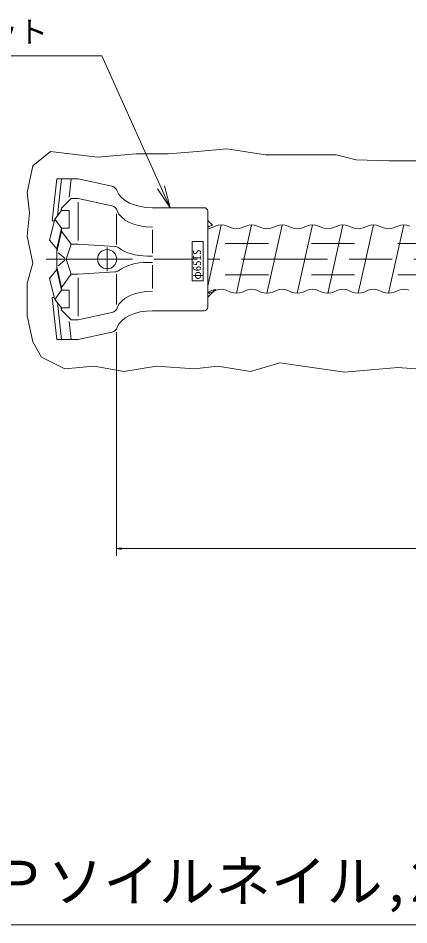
# Model space of a CAD drawing. Units: millimetres on the paper. Extents: x 35 to 806, y 25 to 569.
# Drawn here: x 114.3 to 168.7, y 335.5 to 461.7 of the extents above; entities that cross this region are included whole.
import ezdxf
from ezdxf.enums import TextEntityAlignment as Align

# ---------------------------------------------------------------- set-up
doc = ezdxf.new("R2010")
doc.units = ezdxf.units.MM
doc.linetypes.add('DASHED_SPACED', pattern=[12, 6, -6])
doc.linetypes.add('USER1', pattern=[24, 12, -3, 6, -3])
for name, color, linetype, lineweight in [('1外形線', 7, 'Continuous', 13), ('3隠れ線', 2, 'DASHED_SPACED', 13), ('4中心線', 7, 'USER1', 13), ('6寸法線', 2, 'Continuous', 13), ('7 枠・タイトル', 7, 'Continuous', 13)]:
    doc.layers.add(name, color=color, linetype=linetype, lineweight=lineweight)
doc.styles.add('ＭＳ ゴシック', font='')
doc.styles.get('ＭＳ ゴシック').set_extended_font_data('MS Gothic')

# ---------------------------------------------------------------- blocks, each defined once
blk = doc.blocks.new('open_arrow')
at = {"color": 0, "linetype": 'Continuous', "lineweight": -2}
blk.add_lwpolyline([(7.5, 1.25), (0, 0), (7.5, -1.25)], dxfattribs=at)

msp = doc.modelspace()

# ---------------------------------------------------------------- hatches: boundary and pattern name
at = {"layer": '4中心線'}
h = msp.add_hatch(dxfattribs=at)
h.set_pattern_fill('USER', color=256, style=0, pattern_type=2)
h.set_pattern_definition([(330, (140.714, 433.505), (0.33333, 0.57735), [])])
h.paths.add_polyline_path([(141.368, 432.856), (141.225, 432.81), (141.19, 432.797), (140.714, 432.573), (140.714, 433.51)])
h = msp.add_hatch(dxfattribs=at)
h.set_pattern_fill('USER', color=256, style=0, pattern_type=2)
h.set_pattern_definition([(330, (140.723, 423.496), (0.33333, 0.57735), [])])
h.paths.add_polyline_path([(141.306, 423.769), (141.419, 423.808), (141.543, 423.842), (141.67, 423.868), (141.798, 423.886), (140.723, 422.812), (140.723, 423.501)])

# ---------------------------------------------------------------- linework, layer by layer
at = {"layer": '1外形線'}
for p, q in [((118.861, 443.109), (116.407, 441.124)), ((125.404, 442.292), (118.861, 443.109)), ((139.309, 443.109), (135.219, 442.759)), ((143.399, 443.46), (139.309, 443.109)), ((148.774, 442.642), (143.399, 443.46)), ((130.779, 442.759), (125.404, 442.292)), ((135.219, 442.759), (130.779, 442.759)), ((153.681, 442.642), (148.774, 442.642)), ((158.589, 442.642), (153.681, 442.642)), ((161.393, 441.942), (158.589, 442.642)), ((165.95, 441.825), (161.393, 441.942)), ((172.026, 441.825), (165.95, 441.825)), ((116.407, 441.124), (115.589, 437.387)), ((119.072, 433.446), (119.703, 439.28)), ((119.703, 439.28), (122.714, 439.28)), ((119.83, 434.18), (120.381, 439.28)), ((121.442, 436.764), (121.714, 439.28)), ((122.714, 439.28), (127.397, 438.255)), ((115.589, 437.387), (115.94, 434.584)), ((120.381, 435.208), (121.714, 436.562)), ((121.714, 436.562), (122.714, 436.562)), ((122.714, 436.562), (127.397, 435.538)), ((122.714, 436.058), (122.714, 430.705)), ((115.94, 434.584), (115.589, 431.313)), ((120.381, 434.878), (119.447, 433.696)), ((120.381, 435.208), (120.276, 434.745)), ((120.381, 434.878), (120.381, 435.208)), ((120.381, 434.878), (121.447, 434.878)), ((121.447, 432.424), (121.447, 434.878)), ((128.047, 430.182), (128.047, 434.418)), ((133.047, 435.28), (140.214, 435.28)), ((140.714, 421.446), (140.714, 434.78)), ((119.447, 433.696), (118.717, 430.78)), ((119.072, 433.446), (119.385, 433.446)), ((119.447, 433.696), (120.381, 432.424)), ((142.596, 432.863), (140.714, 424.416)), ((146.834, 432.883), (144.717, 423.383)), ((151.063, 432.863), (148.946, 423.363)), ((155.3, 432.882), (153.184, 423.382)), ((159.53, 432.863), (157.413, 423.363)), ((163.767, 432.882), (161.651, 423.382)), ((168, 432.882), (165.884, 423.382)), ((120.381, 432.424), (119.714, 429.553)), ((120.381, 432.033), (119.714, 429.161)), ((120.381, 432.033), (120.381, 432.424)), ((120.381, 432.424), (121.447, 432.424)), ((120.381, 432.033), (121.714, 430.211)), ((133.047, 432.191), (133.047, 428.952)), ((141.189, 432.46), (141.779, 432.732)), ((143.423, 432.732), (144.013, 432.46)), ((143.423, 432.732), (144.013, 432.46)), ((145.423, 432.46), (146.012, 432.732)), ((147.657, 432.732), (148.246, 432.46)), ((149.656, 432.46), (150.246, 432.732)), ((151.89, 432.732), (152.48, 432.46)), ((151.89, 432.732), (152.48, 432.46)), ((153.889, 432.46), (154.479, 432.732)), ((156.123, 432.732), (156.713, 432.46)), ((158.123, 432.46), (158.712, 432.732)), ((160.357, 432.732), (160.946, 432.46)), ((160.357, 432.732), (160.946, 432.46)), ((162.356, 432.46), (162.946, 432.732)), ((164.59, 432.732), (165.18, 432.46)), ((166.589, 432.46), (167.179, 432.732)), ((115.589, 431.313), (116.407, 427.576)), ((118.717, 430.78), (119.714, 429.553)), ((119.714, 429.553), (119.714, 426.673)), ((119.892, 429.022), (120.852, 428.267)), ((121.714, 430.211), (121.047, 428.113)), ((121.714, 430.211), (122.714, 430.211)), ((122.714, 430.211), (127.795, 429.89)), ((119.892, 427.205), (120.852, 427.96)), ((121.714, 426.015), (121.047, 428.113)), ((132.341, 428.552), (133.047, 428.552)), ((116.407, 427.576), (115.589, 424.773)), ((118.717, 425.446), (119.714, 426.673)), ((120.381, 424.193), (119.714, 427.065)), ((120.381, 423.802), (119.714, 426.673)), ((132.341, 427.675), (133.047, 427.675)), ((133.047, 424.035), (133.047, 427.274)), ((119.447, 422.53), (118.717, 425.446)), ((120.381, 424.193), (121.714, 426.015)), ((121.714, 426.015), (122.714, 426.015)), ((122.714, 426.015), (127.795, 426.337)), ((122.714, 420.168), (122.714, 425.521)), ((128.047, 426.044), (128.047, 421.808)), ((115.589, 424.773), (115.589, 420.218)), ((120.381, 424.193), (120.381, 423.802)), ((119.072, 422.78), (119.703, 416.946)), ((119.072, 422.78), (119.385, 422.78)), ((119.447, 422.53), (120.381, 423.802)), ((120.381, 423.802), (121.447, 423.802)), ((121.447, 423.802), (121.447, 421.348)), ((140.714, 423.781), (140.717, 423.783)), ((141.307, 423.532), (141.896, 423.804)), ((143.306, 423.803), (143.896, 423.531)), ((145.54, 423.531), (146.13, 423.803)), ((147.539, 423.803), (148.129, 423.531)), ((149.773, 423.532), (150.363, 423.804)), ((151.773, 423.803), (152.362, 423.531)), ((154.007, 423.531), (154.596, 423.803)), ((156.006, 423.803), (156.596, 423.531)), ((158.24, 423.532), (158.83, 423.804)), ((160.239, 423.803), (160.829, 423.531)), ((162.473, 423.531), (163.063, 423.803)), ((164.473, 423.803), (165.062, 423.531)), ((166.707, 423.532), (167.296, 423.804)), ((120.381, 421.348), (119.447, 422.53)), ((119.83, 422.046), (120.381, 416.946)), ((120.381, 421.018), (120.276, 421.481)), ((115.589, 420.218), (116.407, 416.597)), ((120.381, 421.348), (121.447, 421.348)), ((120.381, 421.348), (120.381, 421.018)), ((120.381, 421.018), (121.714, 419.664)), ((122.714, 419.664), (127.397, 420.688)), ((133.047, 420.946), (140.214, 420.946)), ((121.442, 419.462), (121.714, 416.946)), ((121.714, 419.664), (122.714, 419.664)), ((122.714, 416.946), (127.397, 417.971)), ((116.407, 416.597), (117.575, 414.495)), ((119.703, 416.946), (122.714, 416.946)), ((117.575, 414.495), (120.847, 412.86)), ((120.847, 412.86), (124.937, 413.21)), ((124.937, 413.21), (129.026, 412.51)), ((129.026, 412.51), (133.584, 413.21)), ((133.584, 413.21), (138.842, 412.86)), ((138.842, 412.86), (142.113, 413.21)), ((142.113, 413.21), (146.67, 412.51)), ((146.67, 412.51), (150.76, 413.678)), ((150.76, 413.678), (159.757, 412.393)), ((159.757, 412.393), (167.184, 413.047)), ((167.184, 413.047), (176.099, 412.362))]:
    msp.add_line(p, q, dxfattribs=at)
msp.add_lwpolyline([(138.55, 425.117), (138.55, 430.589), (140.09, 430.589), (140.09, 425.117)], close=True, dxfattribs=at)
msp.add_circle((126.714, 428.113), 1.333, dxfattribs=at)
for centre, radius, start, end in [((127.183, 437.279), 1, 18.2715, 77.66091), ((127.183, 434.561), 1, 18.2715, 77.66091), ((140.214, 434.78), 0.5, 0, 90), ((142.601, 430.548), 2.333, 69.36613, 110.63387), ((146.834, 430.548), 2.333, 69.36613, 110.63387), ((151.068, 430.548), 2.333, 69.36613, 110.63387), ((155.301, 430.548), 2.333, 69.36613, 110.63387), ((159.534, 430.548), 2.333, 69.36613, 110.63387), ((163.768, 430.548), 2.333, 69.36613, 110.63387), ((168.001, 430.548), 2.333, 69.36613, 110.63387), ((140.484, 434.332), 2, 276.59563, 290.63617), ((144.718, 434.332), 2, 249.36605, 290.63617), ((148.951, 434.332), 2, 249.36605, 290.63617), ((153.184, 434.332), 2, 249.36605, 290.63617), ((157.418, 434.332), 2, 249.36605, 290.63617), ((161.651, 434.332), 2, 249.36605, 290.63617), ((165.884, 434.332), 2, 249.36605, 290.63617), ((127.732, 428.892), 1, 52.83599, 86.37537), ((127.732, 427.335), 1, 273.62463, 307.16401), ((142.601, 421.932), 2, 69.36992, 110.63395), ((146.834, 421.932), 2, 69.36992, 110.63395), ((151.068, 421.932), 2, 69.36992, 110.63395), ((155.301, 421.932), 2, 69.36992, 110.63395), ((159.535, 421.932), 2, 69.36992, 110.63395), ((163.768, 421.932), 2, 69.36992, 110.63395), ((168.001, 421.932), 2, 69.36992, 110.63395), ((140.484, 425.715), 2.333, 275.64866, 290.63387), ((144.718, 425.715), 2.333, 249.36613, 290.63387), ((148.951, 425.715), 2.333, 249.36613, 290.63387), ((153.184, 425.715), 2.333, 249.36613, 290.63387), ((157.418, 425.715), 2.333, 249.36613, 290.63387), ((161.651, 425.715), 2.333, 249.36613, 290.63387), ((165.884, 425.715), 2.333, 249.36613, 290.63387), ((140.214, 421.446), 0.5, 270, 0), ((127.183, 421.665), 1, 282.33909, 341.7285), ((127.183, 418.948), 1, 282.33909, 341.7285)]:
    msp.add_arc(centre, radius, start, end, dxfattribs=at)
for centre, start_param, end_param in [((133.047, 438.113), 0.1849561, 1.5707963), ((133.047, 435.396), 0.1849561, 1.5707963), ((132.341, 431.385), 0.6419187, 1.5707963), ((132.341, 424.841), 4.712389, 5.6412666), ((133.047, 420.831), 4.712389, 6.0982292), ((133.047, 418.113), 4.712389, 6.0982292)]:
    msp.add_ellipse(centre, major_axis=(-5, 0), ratio=0.566667, start_param=start_param, end_param=end_param, dxfattribs=at)
at = {"layer": '3隠れ線'}
for p, q in [((557.16, 430.28), (140.714, 430.28)), ((557.162, 425.947), (140.714, 425.947))]:
    msp.add_line(p, q, dxfattribs=at)
at = {"layer": '4中心線', "color": 1}
for p, q in [((126.714, 429.757), (126.714, 426.469)), ((118.236, 428.113), (140.714, 428.113)), ((709.401, 428.113), (140.714, 428.113))]:
    msp.add_line(p, q, dxfattribs=at)
at = {"layer": '4中心線', "linetype": 'Continuous'}
for points in [[(141.368, 432.856), (141.225, 432.81), (141.19, 432.797), (140.714, 432.573), (140.714, 433.51)], [(141.306, 423.769), (141.419, 423.808), (141.543, 423.842), (141.67, 423.868), (141.798, 423.886), (140.723, 422.812), (140.723, 423.501)]]:
    msp.add_lwpolyline(points, close=True, dxfattribs=at)
at = {"layer": '6寸法線'}
for p, q in [((87.604, 456.431), (126.002, 456.431)), ((135.486, 435.28), (126.002, 456.431)), ((128.048, 417.952), (128.048, 386.845)), ((128.048, 387.845), (332.492, 387.845))]:
    msp.add_line(p, q, dxfattribs=at)
at = {"layer": '7 枠・タイトル'}
msp.add_line((101.976, 335.489), (229.121, 335.489), dxfattribs=at)

# ---------------------------------------------------------------- block references
at = {"layer": '6寸法線', "xscale": 0.413, "yscale": 0.413, "rotation": 114.2}
msp.add_blockref('open_arrow', (135.486, 435.28), dxfattribs=at)
at = {"layer": '6寸法線', "xscale": 0.0889, "yscale": 0.0889}
msp.add_blockref('open_arrow', (128.048, 387.845), dxfattribs=at)

# ---------------------------------------------------------------- texts
at = {"layer": '1外形線', "style": 'ＭＳ ゴシック'}
msp.add_text('φ65IS', height=1.108, rotation=90, dxfattribs=at).set_placement((140.12, 425.288), align=Align.BOTTOM_LEFT)
at = {"layer": '6寸法線', "color": 7, "style": 'ＭＳ ゴシック'}
msp.add_text('φ65mm,SPビット', height=3.038, dxfattribs=at).set_placement((88.463, 457.333), align=Align.BOTTOM_LEFT)
at = {"layer": '7 枠・タイトル', "style": 'ＭＳ ゴシック'}
msp.add_text('ＳＰソイルネイル,2方向加圧要領図', height=5.696, dxfattribs=at).set_placement((102.882, 337), align=Align.BOTTOM_LEFT)

doc.saveas('drawing.dxf')
